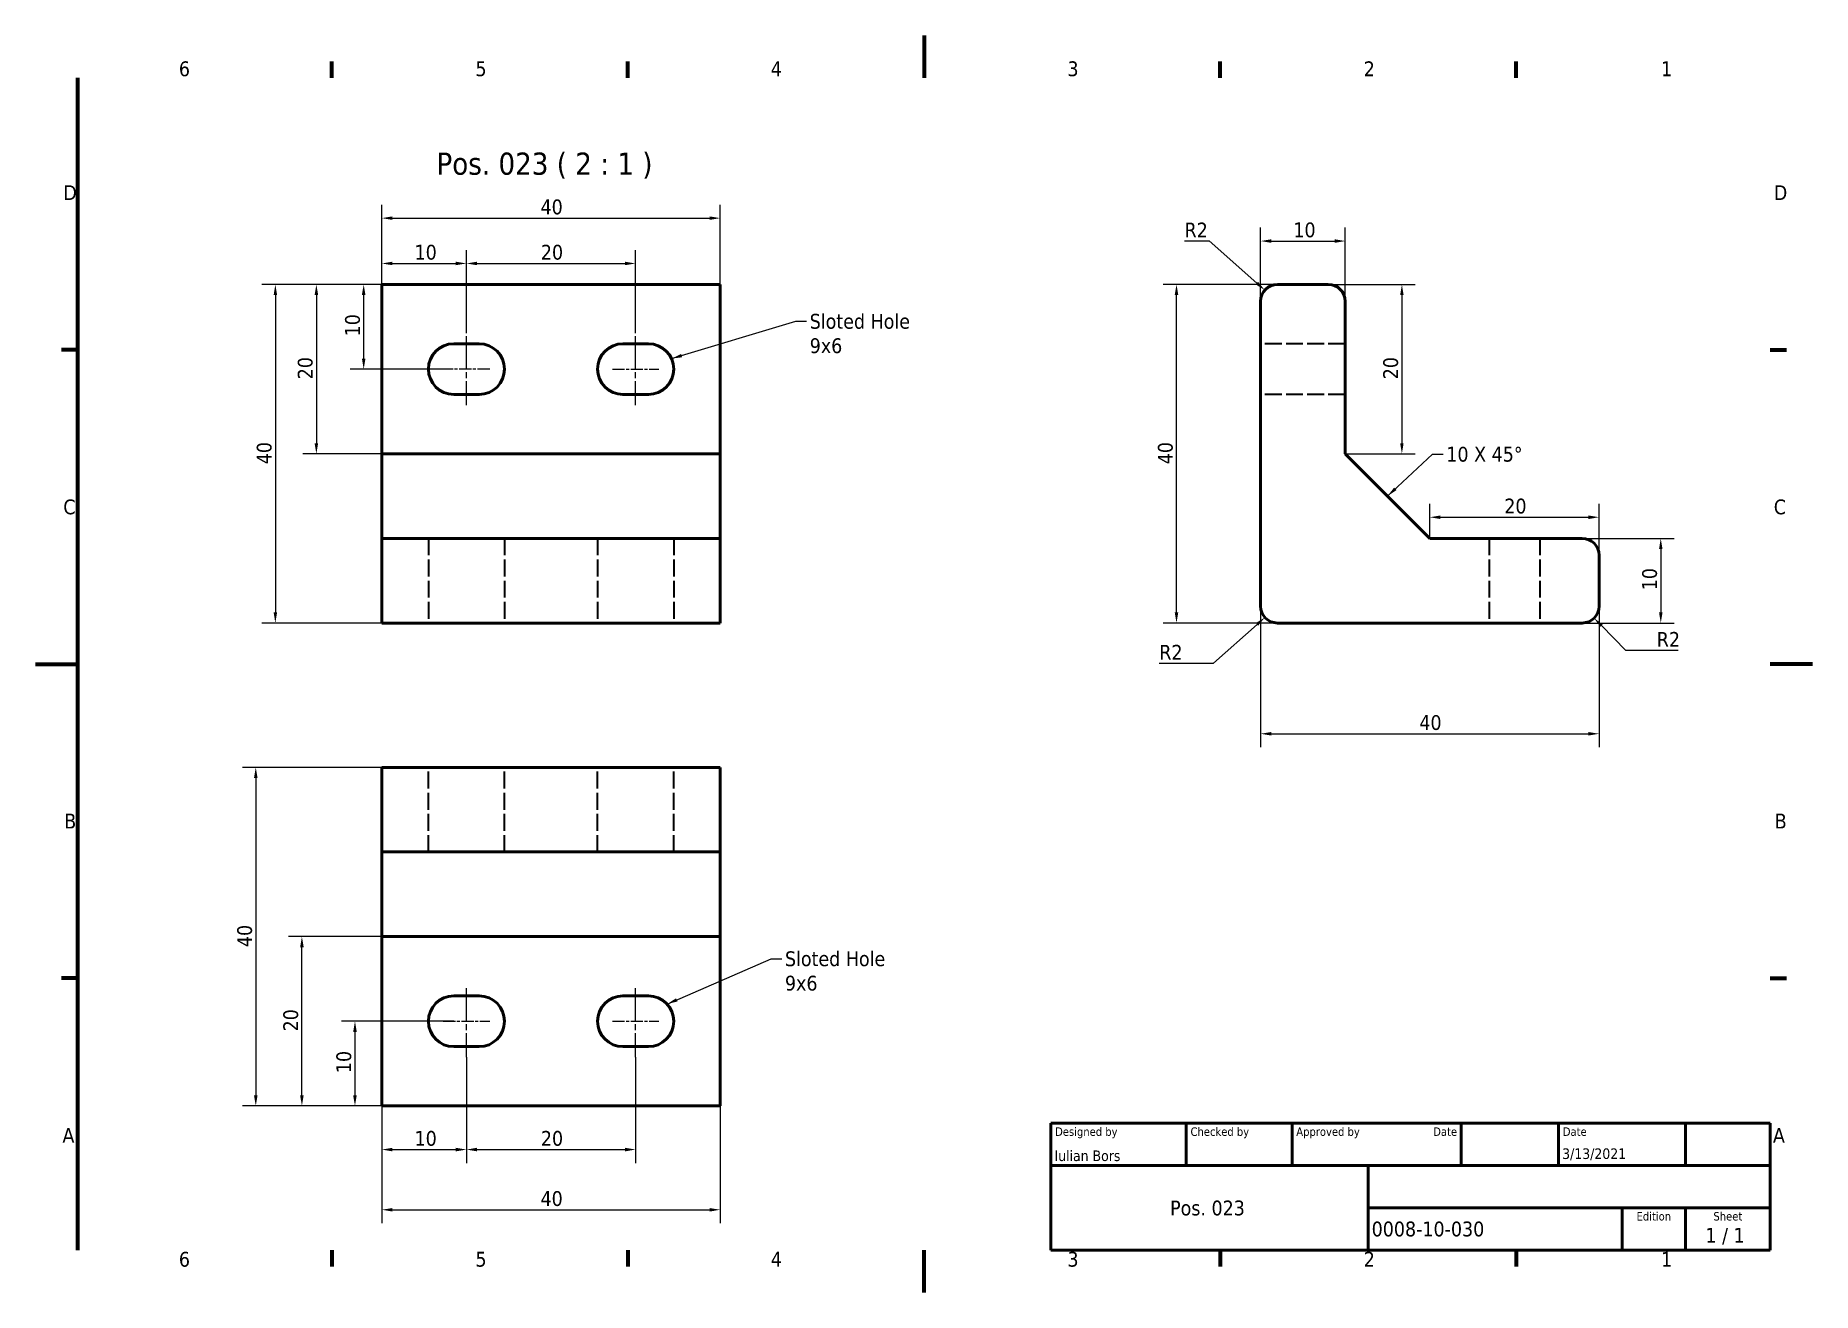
# Model space of a CAD drawing. Header units: millimetres. Extents: x 0 to 210, y 0 to 149.
import ezdxf
from ezdxf.enums import TextEntityAlignment as Align

# ---------------------------------------------------------------- set-up
doc = ezdxf.new("R2010")
doc.units = ezdxf.units.MM
doc.header["$LTSCALE"] = 0.5
doc.linetypes.add('CHAIN', pattern=[0.3543, 0.2362, -0.0295, 0.0591, -0.0295])
doc.linetypes.add('DASHED', pattern=[0.2068, 0.1655, -0.0413])
for name, color, linetype, lineweight in [('Border (ISO)', 7, 'Continuous', 70), ('Centerline (ISO)', 7, 'Continuous', 25), ('Dimension (ISO)', 7, 'Continuous', 25), ('Hidden (ISO)', 7, 'DASHED', 35), ('Symbol (ISO)', 7, 'Continuous', 25), ('Title (ISO)', 7, 'Continuous', 50), ('Visible (ISO)', 7, 'Continuous', 50)]:
    doc.layers.add(name, color=color, linetype=linetype, lineweight=lineweight)
doc.styles.add('Note Text (ISO)', font='tahoma.ttf')
doc.styles.add('Text Style39', font='tahoma.ttf')
doc.styles.add('Text Style41', font='tahoma.ttf')
doc.styles.add('Text Style45', font='tahoma.ttf')
doc.dimstyles.new('Default - Method 1b (ISO)', dxfattribs={"dimscale": 0.5, "dimtxt": 3.5, "dimasz": 2.5, "dimexe": 3.175, "dimexo": 0, "dimgap": 0.762, "dimtad": 1, "dimtoh": 1, "dimrnd": 1e-08, "dimtxsty": 'Note Text (ISO)', "dimcen": 0.09, "dimdle": 10, "dimclrd": 256, "dimclre": 256, "dimclrt": 256, "dimazin": 2, "dimtfac": 1, "dimtmove": 0, "dimatfit": 3, "dimfxl": 0, "dimtolj": 1, "dimlwd": -1, "dimlwe": -1, "dimarcsym": 0})
doc.dimstyles.new('Default - Method 1b (ISO)$7', dxfattribs={"dimscale": 0.5, "dimtxt": 3.5, "dimasz": 2.5, "dimexe": 3.175, "dimexo": 0, "dimgap": 0.762, "dimtad": 1, "dimtoh": 1, "dimrnd": 1e-08, "dimtxsty": 'Note Text (ISO)', "dimcen": 0.09, "dimdle": 10, "dimclrd": 256, "dimclre": 256, "dimclrt": 256, "dimazin": 2, "dimtfac": 1, "dimtmove": 0, "dimatfit": 3, "dimfxl": 0, "dimtolj": 1, "dimlwd": -1, "dimlwe": -1, "dimarcsym": 0})
doc.dimstyles.new('Default - Method 2b (ISO)$7', dxfattribs={"dimscale": 0.5, "dimtxt": 3.5, "dimasz": 2.5, "dimexe": 3.175, "dimexo": 0, "dimgap": 0.762, "dimtad": 1, "dimtih": 1, "dimtoh": 1, "dimrnd": 1e-08, "dimtxsty": 'Note Text (ISO)', "dimcen": 0.09, "dimdle": 10, "dimclrd": 256, "dimclre": 256, "dimclrt": 256, "dimazin": 2, "dimtfac": 1, "dimtmove": 0, "dimatfit": 3, "dimfxl": 0, "dimtolj": 1, "dimlwd": -1, "dimlwe": -1, "dimarcsym": 0})

# ---------------------------------------------------------------- blocks, each defined once
blk = doc.blocks.new('Borders Default Border')
at = {"layer": 'Border (ISO)'}
for p, q in [((70, 287), (70, 290.9)), ((140, 287), (140, 290.9)), ((280, 287), (280, 290.9)), ((350, 287), (350, 290.9)), ((10, 222.75), (6.1, 222.75)), ((410, 222.75), (413.9, 222.75)), ((10, 74.25), (6.1, 74.25)), ((410, 74.25), (413.9, 74.25)), ((70, 10), (70, 6.1)), ((140, 10), (140, 6.1)), ((280, 10), (280, 6.1)), ((350, 10), (350, 6.1))]:
    blk.add_line(p, q, dxfattribs=at)
at = {"layer": 'Border (ISO)', "flags": 128}
for points in [[(210, 297), (210, 287)], [(10, 10), (10, 287)], [(0, 148.5), (10, 148.5)], [(420, 148.5), (410, 148.5)], [(210, 0), (210, 10)]]:
    blk.add_lwpolyline(points, dxfattribs=at)
at = {"layer": 'Border (ISO)', "char_height": 3.5, "attachment_point": 7, "style": 'Note Text (ISO)'}
for s, insert in [('6', (33.88, 287.33)), ('5', (103.98, 287.33)), ('4', (173.78, 287.4)), ('3', (243.91, 287.33)), ('2', (313.94, 287.4)), ('1', (384.21, 287.4)), ('D', (6.57, 258.13)), ('D', (410.87, 258.13)), ('C', (6.56, 183.81)), ('C', (410.86, 183.81)), ('B', (6.78, 109.63)), ('B', (411.08, 109.63)), ('A', (6.36, 35.38)), ('A', (410.66, 35.38)), ('6', (33.88, 6.03)), ('5', (103.98, 6.03)), ('4', (173.78, 6.1)), ('3', (243.91, 6.03)), ('2', (313.94, 6.1)), ('1', (384.21, 6.1))]:
    blk.add_mtext(s, dxfattribs=dict(at, insert=insert))
blk = doc.blocks.new('*D5')
at = {"layer": 'Defpoints', "color": 0}
for p in [(31.48, 42.04), (40.92, 42.04), (40.92, 22.04)]:
    blk.add_point(p, dxfattribs=at)
at = {"layer": 'Dimension (ISO)'}
for p, q in [((40.92, 42.04), (29.89, 42.04)), ((31.48, 23.29), (31.48, 40.79)), ((40.92, 22.04), (29.89, 22.04))]:
    blk.add_line(p, q, dxfattribs=at)
for points in [[(31.27, 40.79), (31.69, 40.79), (31.48, 42.04)], [(31.27, 23.29), (31.69, 23.29), (31.48, 22.04)]]:
    blk.add_solid(points, dxfattribs=at)
at = {"layer": 'Dimension (ISO)', "insert": (29.28, 30.84), "char_height": 1.75, "attachment_point": 1, "rotation": 90, "style": 'Note Text (ISO)'}
blk.add_mtext('\\A1;20', dxfattribs=at)
blk = doc.blocks.new('*D6')
at = {"layer": 'Defpoints', "color": 0}
for p in [(40.92, 62.04), (26.03, 22.04), (40.92, 22.04)]:
    blk.add_point(p, dxfattribs=at)
at = {"layer": 'Dimension (ISO)'}
for p, q in [((40.92, 62.04), (24.44, 62.04)), ((26.03, 60.79), (26.03, 23.29)), ((40.92, 22.04), (24.44, 22.04))]:
    blk.add_line(p, q, dxfattribs=at)
for points in [[(25.82, 60.79), (26.24, 60.79), (26.03, 62.04)], [(25.82, 23.29), (26.24, 23.29), (26.03, 22.04)]]:
    blk.add_solid(points, dxfattribs=at)
at = {"layer": 'Dimension (ISO)', "insert": (23.83, 40.8), "char_height": 1.75, "attachment_point": 1, "rotation": 90, "style": 'Note Text (ISO)'}
blk.add_mtext('\\A1;40', dxfattribs=at)
blk = doc.blocks.new('*D7')
at = {"layer": 'Defpoints', "color": 0}
for p in [(40.92, 24.04), (80.92, 24.04), (80.92, 9.77)]:
    blk.add_point(p, dxfattribs=at)
at = {"layer": 'Dimension (ISO)'}
for p, q in [((40.92, 24.04), (40.92, 8.18)), ((80.92, 24.04), (80.92, 8.18)), ((42.17, 9.77), (79.67, 9.77))]:
    blk.add_line(p, q, dxfattribs=at)
for points in [[(42.17, 9.97), (42.17, 9.56), (40.92, 9.77)], [(79.67, 9.97), (79.67, 9.56), (80.92, 9.77)]]:
    blk.add_solid(points, dxfattribs=at)
at = {"layer": 'Dimension (ISO)', "insert": (59.68, 11.97), "char_height": 1.75, "attachment_point": 1, "style": 'Note Text (ISO)'}
blk.add_mtext('\\A1;40', dxfattribs=at)
blk = doc.blocks.new('*D8')
at = {"layer": 'Defpoints', "color": 0}
for p in [(144.78, 81.09), (184.78, 81.09), (184.78, 66.01)]:
    blk.add_point(p, dxfattribs=at)
at = {"layer": 'Dimension (ISO)'}
for p, q in [((144.78, 81.09), (144.78, 64.42)), ((184.78, 81.09), (184.78, 64.42)), ((146.03, 66.01), (183.53, 66.01))]:
    blk.add_line(p, q, dxfattribs=at)
for points in [[(146.03, 66.21), (146.03, 65.8), (144.78, 66.01)], [(183.53, 66.21), (183.53, 65.8), (184.78, 66.01)]]:
    blk.add_solid(points, dxfattribs=at)
at = {"layer": 'Dimension (ISO)', "insert": (163.54, 68.21), "char_height": 1.75, "attachment_point": 1, "style": 'Note Text (ISO)'}
blk.add_mtext('\\A1;40', dxfattribs=at)
blk = doc.blocks.new('*D9')
at = {"layer": 'Defpoints', "color": 0}
for p in [(80.92, 126.93), (40.92, 117.09), (80.92, 117.09)]:
    blk.add_point(p, dxfattribs=at)
at = {"layer": 'Dimension (ISO)'}
for p, q in [((40.92, 117.09), (40.92, 128.51)), ((80.92, 117.09), (80.92, 128.51)), ((42.17, 126.93), (79.67, 126.93))]:
    blk.add_line(p, q, dxfattribs=at)
for points in [[(42.17, 127.13), (42.17, 126.72), (40.92, 126.93)], [(79.67, 127.13), (79.67, 126.72), (80.92, 126.93)]]:
    blk.add_solid(points, dxfattribs=at)
at = {"layer": 'Dimension (ISO)', "insert": (59.68, 129.13), "char_height": 1.75, "attachment_point": 1, "style": 'Note Text (ISO)'}
blk.add_mtext('\\A1;40', dxfattribs=at)
blk = doc.blocks.new('*D10')
at = {"layer": 'Defpoints', "color": 0}
for p in [(40.92, 119.09), (33.19, 99.09), (40.92, 99.09)]:
    blk.add_point(p, dxfattribs=at)
at = {"layer": 'Dimension (ISO)'}
for p, q in [((40.92, 119.09), (31.6, 119.09)), ((33.19, 117.84), (33.19, 100.34)), ((40.92, 99.09), (31.6, 99.09))]:
    blk.add_line(p, q, dxfattribs=at)
for points in [[(32.98, 117.84), (33.4, 117.84), (33.19, 119.09)], [(32.98, 100.34), (33.4, 100.34), (33.19, 99.09)]]:
    blk.add_solid(points, dxfattribs=at)
at = {"layer": 'Dimension (ISO)', "insert": (30.99, 107.89), "char_height": 1.75, "attachment_point": 1, "rotation": 90, "style": 'Note Text (ISO)'}
blk.add_mtext('\\A1;20', dxfattribs=at)
blk = doc.blocks.new('*D11')
at = {"layer": 'Defpoints', "color": 0}
for p in [(40.92, 119.09), (28.34, 79.09), (40.92, 79.09)]:
    blk.add_point(p, dxfattribs=at)
at = {"layer": 'Dimension (ISO)'}
for p, q in [((40.92, 119.09), (26.76, 119.09)), ((28.34, 117.84), (28.34, 80.34)), ((40.92, 79.09), (26.76, 79.09))]:
    blk.add_line(p, q, dxfattribs=at)
for points in [[(28.14, 117.84), (28.55, 117.84), (28.34, 119.09)], [(28.14, 80.34), (28.55, 80.34), (28.34, 79.09)]]:
    blk.add_solid(points, dxfattribs=at)
at = {"layer": 'Dimension (ISO)', "insert": (26.14, 97.85), "char_height": 1.75, "attachment_point": 1, "rotation": 90, "style": 'Note Text (ISO)'}
blk.add_mtext('\\A1;40', dxfattribs=at)
blk = doc.blocks.new('*D12')
at = {"layer": 'Defpoints', "color": 0}
for p in [(134.84, 119.09), (146.78, 119.09), (146.78, 79.09)]:
    blk.add_point(p, dxfattribs=at)
at = {"layer": 'Dimension (ISO)'}
for p, q in [((146.78, 119.09), (133.25, 119.09)), ((134.84, 80.34), (134.84, 117.84)), ((146.78, 79.09), (133.25, 79.09))]:
    blk.add_line(p, q, dxfattribs=at)
for points in [[(134.63, 117.84), (135.05, 117.84), (134.84, 119.09)], [(134.63, 80.34), (135.05, 80.34), (134.84, 79.09)]]:
    blk.add_solid(points, dxfattribs=at)
at = {"layer": 'Dimension (ISO)', "insert": (132.64, 97.85), "char_height": 1.75, "attachment_point": 1, "rotation": 90, "style": 'Note Text (ISO)'}
blk.add_mtext('\\A1;40', dxfattribs=at)
blk = doc.blocks.new('*D13')
at = {"layer": 'Defpoints', "color": 0}
for p in [(146.78, 81.09), (145.29, 79.76)]:
    blk.add_point(p, dxfattribs=at)
at = {"layer": 'Dimension (ISO)'}
for p, q in [((139.21, 74.34), (144.36, 78.93)), ((132.81, 74.34), (139.21, 74.34))]:
    blk.add_line(p, q, dxfattribs=at)
blk.add_solid([(144.22, 79.09), (144.5, 78.78), (145.29, 79.76)], dxfattribs=at)
at = {"layer": 'Dimension (ISO)', "insert": (132.81, 76.51), "char_height": 1.75, "attachment_point": 1, "style": 'Note Text (ISO)'}
blk.add_mtext('\\A1;R2', dxfattribs=at)
blk = doc.blocks.new('*D14')
at = {"layer": 'Defpoints', "color": 0}
for p in [(182.78, 81.09), (184.19, 79.67)]:
    blk.add_point(p, dxfattribs=at)
at = {"layer": 'Dimension (ISO)'}
for p, q in [((187.94, 75.86), (185.07, 78.78)), ((194.12, 75.86), (187.94, 75.86))]:
    blk.add_line(p, q, dxfattribs=at)
blk.add_solid([(185.21, 78.93), (184.92, 78.63), (184.19, 79.67)], dxfattribs=at)
at = {"layer": 'Dimension (ISO)', "insert": (191.6, 78.03), "char_height": 1.75, "attachment_point": 1, "style": 'Note Text (ISO)'}
blk.add_mtext('\\A1;R2', dxfattribs=at)
blk = doc.blocks.new('*D15')
at = {"layer": 'Defpoints', "color": 0}
for p in [(154.78, 124.22), (144.78, 117.09), (154.78, 117.09)]:
    blk.add_point(p, dxfattribs=at)
at = {"layer": 'Dimension (ISO)'}
for p, q in [((144.78, 117.09), (144.78, 125.81)), ((146.03, 124.22), (153.53, 124.22)), ((154.78, 117.09), (154.78, 125.81))]:
    blk.add_line(p, q, dxfattribs=at)
for points in [[(146.03, 124.43), (146.03, 124.01), (144.78, 124.22)], [(153.53, 124.43), (153.53, 124.01), (154.78, 124.22)]]:
    blk.add_solid(points, dxfattribs=at)
at = {"layer": 'Dimension (ISO)', "insert": (148.65, 126.42), "char_height": 1.75, "attachment_point": 1, "style": 'Note Text (ISO)'}
blk.add_mtext('\\A1;10', dxfattribs=at)
blk = doc.blocks.new('*D16')
at = {"layer": 'Defpoints', "color": 0}
for p in [(182.78, 89.09), (182.78, 79.09), (192.07, 79.09)]:
    blk.add_point(p, dxfattribs=at)
at = {"layer": 'Dimension (ISO)'}
for p, q in [((182.78, 89.09), (193.66, 89.09)), ((192.07, 87.84), (192.07, 80.34)), ((182.78, 79.09), (193.66, 79.09))]:
    blk.add_line(p, q, dxfattribs=at)
for points in [[(191.87, 87.84), (192.28, 87.84), (192.07, 89.09)], [(191.87, 80.34), (192.28, 80.34), (192.07, 79.09)]]:
    blk.add_solid(points, dxfattribs=at)
at = {"layer": 'Dimension (ISO)', "insert": (189.87, 82.96), "char_height": 1.75, "attachment_point": 1, "rotation": 90, "style": 'Note Text (ISO)'}
blk.add_mtext('\\A1;10', dxfattribs=at)
blk = doc.blocks.new('*D17')
at = {"layer": 'Defpoints', "color": 0}
for p in [(145.28, 118.42), (146.78, 117.09)]:
    blk.add_point(p, dxfattribs=at)
at = {"layer": 'Dimension (ISO)'}
for p, q in [((135.79, 124.24), (138.69, 124.24)), ((138.69, 124.24), (144.35, 119.25))]:
    blk.add_line(p, q, dxfattribs=at)
blk.add_solid([(144.48, 119.4), (144.21, 119.09), (145.28, 118.42)], dxfattribs=at)
at = {"layer": 'Dimension (ISO)', "insert": (135.79, 126.4), "char_height": 1.75, "attachment_point": 1, "style": 'Note Text (ISO)'}
blk.add_mtext('\\A1;R2', dxfattribs=at)
blk = doc.blocks.new('*D18')
at = {"layer": 'Defpoints', "color": 0}
for p in [(184.78, 91.59), (164.78, 89.09), (184.78, 87.09)]:
    blk.add_point(p, dxfattribs=at)
at = {"layer": 'Dimension (ISO)'}
for p, q in [((164.78, 89.09), (164.78, 93.18)), ((184.78, 87.09), (184.78, 93.18)), ((166.03, 91.59), (183.53, 91.59))]:
    blk.add_line(p, q, dxfattribs=at)
for points in [[(166.03, 91.8), (166.03, 91.38), (164.78, 91.59)], [(183.53, 91.8), (183.53, 91.38), (184.78, 91.59)]]:
    blk.add_solid(points, dxfattribs=at)
at = {"layer": 'Dimension (ISO)', "insert": (173.58, 93.79), "char_height": 1.75, "attachment_point": 1, "style": 'Note Text (ISO)'}
blk.add_mtext('\\A1;20', dxfattribs=at)
blk = doc.blocks.new('*D19')
at = {"layer": 'Defpoints', "color": 0}
for p in [(152.78, 119.09), (154.78, 99.09), (161.48, 99.09)]:
    blk.add_point(p, dxfattribs=at)
at = {"layer": 'Dimension (ISO)'}
for p, q in [((152.78, 119.09), (163.06, 119.09)), ((161.48, 117.84), (161.48, 100.34)), ((154.78, 99.09), (163.06, 99.09))]:
    blk.add_line(p, q, dxfattribs=at)
for points in [[(161.27, 117.84), (161.68, 117.84), (161.48, 119.09)], [(161.27, 100.34), (161.68, 100.34), (161.48, 99.09)]]:
    blk.add_solid(points, dxfattribs=at)
at = {"layer": 'Dimension (ISO)', "insert": (159.27, 107.89), "char_height": 1.75, "attachment_point": 1, "rotation": 90, "style": 'Note Text (ISO)'}
blk.add_mtext('\\A1;20', dxfattribs=at)
blk = doc.blocks.new('*D20')
at = {"layer": 'Defpoints', "color": 0}
for p in [(50.92, 121.57), (40.92, 117.09), (50.92, 113.34)]:
    blk.add_point(p, dxfattribs=at)
at = {"layer": 'Dimension (ISO)'}
for p, q in [((40.92, 117.09), (40.92, 123.16)), ((50.92, 113.34), (50.92, 123.16)), ((42.17, 121.57), (49.67, 121.57))]:
    blk.add_line(p, q, dxfattribs=at)
for points in [[(42.17, 121.78), (42.17, 121.37), (40.92, 121.57)], [(49.67, 121.78), (49.67, 121.37), (50.92, 121.57)]]:
    blk.add_solid(points, dxfattribs=at)
at = {"layer": 'Dimension (ISO)', "insert": (44.79, 123.78), "char_height": 1.75, "attachment_point": 1, "style": 'Note Text (ISO)'}
blk.add_mtext('\\A1;10', dxfattribs=at)
blk = doc.blocks.new('*D21')
at = {"layer": 'Defpoints', "color": 0}
for p in [(70.92, 121.57), (50.92, 113.34), (70.92, 113.34)]:
    blk.add_point(p, dxfattribs=at)
at = {"layer": 'Dimension (ISO)'}
for p, q in [((50.92, 113.34), (50.92, 123.16)), ((70.92, 113.34), (70.92, 123.16)), ((52.17, 121.57), (69.67, 121.57))]:
    blk.add_line(p, q, dxfattribs=at)
for points in [[(52.17, 121.78), (52.17, 121.37), (50.92, 121.57)], [(69.67, 121.78), (69.67, 121.37), (70.92, 121.57)]]:
    blk.add_solid(points, dxfattribs=at)
at = {"layer": 'Dimension (ISO)', "insert": (59.72, 123.78), "char_height": 1.75, "attachment_point": 1, "style": 'Note Text (ISO)'}
blk.add_mtext('\\A1;20', dxfattribs=at)
blk = doc.blocks.new('*D22')
at = {"layer": 'Defpoints', "color": 0}
for p in [(38.78, 119.09), (40.92, 119.09), (48.17, 109.09)]:
    blk.add_point(p, dxfattribs=at)
at = {"layer": 'Dimension (ISO)'}
for p, q in [((40.92, 119.09), (37.19, 119.09)), ((38.78, 110.34), (38.78, 117.84)), ((48.17, 109.09), (37.19, 109.09))]:
    blk.add_line(p, q, dxfattribs=at)
for points in [[(38.57, 117.84), (38.99, 117.84), (38.78, 119.09)], [(38.57, 110.34), (38.99, 110.34), (38.78, 109.09)]]:
    blk.add_solid(points, dxfattribs=at)
at = {"layer": 'Dimension (ISO)', "insert": (36.58, 112.96), "char_height": 1.75, "attachment_point": 1, "rotation": 90, "style": 'Note Text (ISO)'}
blk.add_mtext('\\A1;10', dxfattribs=at)
blk = doc.blocks.new('*D23')
at = {"layer": 'Defpoints', "color": 0}
for p in [(50.92, 27.79), (40.92, 24.04), (50.92, 16.88)]:
    blk.add_point(p, dxfattribs=at)
at = {"layer": 'Dimension (ISO)'}
for p, q in [((50.92, 27.79), (50.92, 15.29)), ((40.92, 24.04), (40.92, 15.29)), ((42.17, 16.88), (49.67, 16.88))]:
    blk.add_line(p, q, dxfattribs=at)
for points in [[(42.17, 17.09), (42.17, 16.67), (40.92, 16.88)], [(49.67, 17.09), (49.67, 16.67), (50.92, 16.88)]]:
    blk.add_solid(points, dxfattribs=at)
at = {"layer": 'Dimension (ISO)', "insert": (44.79, 19.08), "char_height": 1.75, "attachment_point": 1, "style": 'Note Text (ISO)'}
blk.add_mtext('\\A1;10', dxfattribs=at)
blk = doc.blocks.new('*D24')
at = {"layer": 'Defpoints', "color": 0}
for p in [(50.92, 27.79), (70.92, 27.79), (70.92, 16.88)]:
    blk.add_point(p, dxfattribs=at)
at = {"layer": 'Dimension (ISO)'}
for p, q in [((50.92, 27.79), (50.92, 15.29)), ((70.92, 27.79), (70.92, 15.29)), ((52.17, 16.88), (69.67, 16.88))]:
    blk.add_line(p, q, dxfattribs=at)
for points in [[(52.17, 17.09), (52.17, 16.67), (50.92, 16.88)], [(69.67, 17.09), (69.67, 16.67), (70.92, 16.88)]]:
    blk.add_solid(points, dxfattribs=at)
at = {"layer": 'Dimension (ISO)', "insert": (59.72, 19.08), "char_height": 1.75, "attachment_point": 1, "style": 'Note Text (ISO)'}
blk.add_mtext('\\A1;20', dxfattribs=at)
blk = doc.blocks.new('*D25')
at = {"layer": 'Defpoints', "color": 0}
for p in [(49.42, 32.04), (37.75, 22.04), (40.92, 22.04)]:
    blk.add_point(p, dxfattribs=at)
at = {"layer": 'Dimension (ISO)'}
for p, q in [((49.42, 32.04), (36.16, 32.04)), ((37.75, 30.79), (37.75, 23.29)), ((40.92, 22.04), (36.16, 22.04))]:
    blk.add_line(p, q, dxfattribs=at)
for points in [[(37.54, 30.79), (37.96, 30.79), (37.75, 32.04)], [(37.54, 23.29), (37.96, 23.29), (37.75, 22.04)]]:
    blk.add_solid(points, dxfattribs=at)
at = {"layer": 'Dimension (ISO)', "insert": (35.55, 25.91), "char_height": 1.75, "attachment_point": 1, "rotation": 90, "style": 'Note Text (ISO)'}
blk.add_mtext('\\A1;10', dxfattribs=at)
blk = doc.blocks.new('Title Blocks I.A.B')
at = {"layer": 'Title (ISO)'}
for p, q in [((270.07, 130), (100.07, 130)), ((100.07, 130), (100.07, 100)), ((132.07, 120), (132.07, 130)), ((157.07, 120), (157.07, 130)), ((197.07, 120), (197.07, 130)), ((220.07, 120), (220.07, 130)), ((250.07, 120), (250.07, 130)), ((270.07, 100), (270.07, 130)), ((100.07, 120), (270.07, 120)), ((175.07, 120), (175.07, 100)), ((270.07, 110), (175.07, 110)), ((235.07, 100), (235.07, 110)), ((250.07, 100), (250.07, 110)), ((100.07, 100), (270.07, 100))]:
    blk.add_line(p, q, dxfattribs=at)
at = {"layer": 'Title (ISO)', "style": 'Text Style41'}
for s, p in [('Designed by', (101.07, 129)), ('Checked by', (133.07, 129)), ('Approved by', (158.07, 129)), ('Date', (221.07, 129))]:
    blk.add_text(s, height=2, dxfattribs=at).set_placement(p, align=Align.TOP_LEFT)
blk.add_text('Date', height=2, dxfattribs=at).set_placement((196.07, 129), align=Align.TOP_RIGHT)
for s, p in [('Edition', (242.57, 109)), ('Sheet', (260.07, 109))]:
    blk.add_text(s, height=2, dxfattribs=at).set_placement(p, align=Align.TOP_CENTER)
at = {"layer": 'Title (ISO)', "style": 'Note Text (ISO)'}
blk.add_text('1 / 1 ', height=3.5, dxfattribs=at).set_placement((260.07, 103.5), align=Align.MIDDLE_CENTER)
at = {"layer": 'Title (ISO)'}
for tag, p, height, style in [('AUTHOR_001', (100.92, 121.05), 2.5, 'Text Style39'), ('CREATION_DATE_001', (220.91, 121.54), 2.5, 'Text Style39'), ('COMPANY_001', (128.24, 108.21), 3.5, 'Note Text (ISO)'), ('PART_NUMBER_001', (175.88, 103.25), 3.5, 'Note Text (ISO)')]:
    blk.add_attdef(tag, p, '', height=height, dxfattribs=dict(at, style=style))
at = {"layer": 'Title (ISO)', "style": 'Text Style39'}
for tag, p in [('CHECKED_BY', (133.07, 121)), ('ENG_APPROVED_BY', (158.07, 121))]:
    blk.add_attdef(tag, text='', height=2.5, dxfattribs=at).set_placement(p, align=Align.BOTTOM_LEFT)
blk.add_attdef('ENG_APPROVAL_DATE', text='', height=2.5, dxfattribs=at).set_placement((196.07, 121), align=Align.BOTTOM_RIGHT)
at = {"layer": 'Title (ISO)', "style": 'Note Text (ISO)'}
for tag, p in [('TITLE', (222.57, 115)), ('REVISION_NUMBER', (242.57, 103.5))]:
    blk.add_attdef(tag, text='', height=3.5, dxfattribs=at).set_placement(p, align=Align.MIDDLE_CENTER)

msp = doc.modelspace()

# ---------------------------------------------------------------- linework, layer by layer
at = {"layer": 'Centerline (ISO)', "linetype": 'CHAIN', "ltscale": 23.990969}
for p, q in [((50.924, 104.844), (50.924, 113.344)), ((70.924, 104.844), (70.924, 113.344)), ((50.924, 27.789), (50.924, 36.289)), ((70.924, 27.789), (70.924, 36.289))]:
    msp.add_line(p, q, dxfattribs=at)
at = {"layer": 'Centerline (ISO)', "linetype": 'CHAIN', "ltscale": 12.223182}
for p, q in [((53.674, 109.094), (48.174, 109.094)), ((68.174, 109.094), (73.674, 109.094)), ((48.174, 32.039), (53.674, 32.039)), ((68.174, 32.039), (73.674, 32.039))]:
    msp.add_line(p, q, dxfattribs=at)
at = {"layer": 'Hidden (ISO)', "ltscale": 24.17795}
for p, q in [((154.783, 112.094), (144.783, 112.094)), ((154.783, 106.094), (144.783, 106.094)), ((46.424, 89.094), (46.424, 79.094)), ((55.424, 89.094), (55.424, 79.094)), ((66.424, 89.094), (66.424, 79.094)), ((75.424, 89.094), (75.424, 79.094)), ((171.783, 89.094), (171.783, 79.094)), ((177.783, 89.094), (177.783, 79.094)), ((46.424, 52.039), (46.424, 62.039)), ((55.424, 52.039), (55.424, 62.039)), ((66.424, 52.039), (66.424, 62.039)), ((75.424, 52.039), (75.424, 62.039))]:
    msp.add_line(p, q, dxfattribs=at)
at = {"layer": 'Visible (ISO)'}
for p, q in [((40.924, 117.094), (40.924, 119.094)), ((80.924, 119.094), (40.924, 119.094)), ((80.924, 119.094), (80.924, 117.094)), ((146.783, 119.094), (152.783, 119.094)), ((40.924, 117.094), (40.924, 99.094)), ((80.924, 117.094), (80.924, 99.094)), ((144.783, 81.094), (144.783, 117.094)), ((154.783, 117.094), (154.783, 99.094)), ((49.424, 112.094), (52.424, 112.094)), ((69.424, 112.094), (72.424, 112.094)), ((52.424, 106.094), (49.424, 106.094)), ((72.424, 106.094), (69.424, 106.094)), ((40.924, 99.094), (40.924, 89.094)), ((80.924, 99.094), (40.924, 99.094)), ((80.924, 89.094), (80.924, 99.094)), ((154.783, 99.094), (164.783, 89.094)), ((80.924, 89.094), (40.924, 89.094)), ((40.924, 87.094), (40.924, 89.094)), ((80.924, 89.094), (80.924, 87.094)), ((164.783, 89.094), (182.783, 89.094)), ((40.924, 87.094), (40.924, 81.094)), ((80.924, 87.094), (80.924, 81.094)), ((184.783, 87.094), (184.783, 81.094)), ((40.924, 79.094), (40.924, 81.094)), ((80.924, 81.094), (80.924, 79.094)), ((40.924, 79.094), (80.924, 79.094)), ((182.783, 79.094), (146.783, 79.094)), ((40.924, 60.039), (40.924, 62.039)), ((80.924, 62.039), (40.924, 62.039)), ((80.924, 62.039), (80.924, 60.039)), ((40.924, 60.039), (40.924, 54.039)), ((80.924, 60.039), (80.924, 54.039)), ((40.924, 52.039), (40.924, 54.039)), ((80.924, 54.039), (80.924, 52.039)), ((40.924, 52.039), (80.924, 52.039)), ((40.924, 52.039), (40.924, 42.039)), ((80.924, 42.039), (80.924, 52.039)), ((40.924, 42.039), (40.924, 24.039)), ((40.924, 42.039), (80.924, 42.039)), ((80.924, 42.039), (80.924, 24.039)), ((49.424, 35.039), (52.424, 35.039)), ((69.424, 35.039), (72.424, 35.039)), ((52.424, 29.039), (49.424, 29.039)), ((72.424, 29.039), (69.424, 29.039)), ((40.924, 22.039), (40.924, 24.039)), ((80.924, 24.039), (80.924, 22.039)), ((40.924, 22.039), (80.924, 22.039))]:
    msp.add_line(p, q, dxfattribs=at)
for centre, radius, start, end in [((146.783, 117.094), 2, 90, 180), ((152.783, 117.094), 2, 0, 90), ((49.424, 109.094), 3, 90, 270), ((52.424, 109.094), 3, 270, 90), ((69.424, 109.094), 3, 90, 270), ((72.424, 109.094), 3, 270, 90), ((182.783, 87.094), 2, 0, 90), ((146.783, 81.094), 2, 180, 270), ((182.783, 81.094), 2, 270, 0), ((49.424, 32.039), 3, 90, 270), ((52.424, 32.039), 3, 270, 90), ((69.424, 32.039), 3, 90, 270), ((72.424, 32.039), 3, 270, 90)]:
    msp.add_arc(centre, radius, start, end, dxfattribs=at)

# ---------------------------------------------------------------- block references
at = {"xscale": 0.5, "yscale": 0.5, "zscale": 0.5}
msp.add_blockref('Borders Default Border', (0, 0), dxfattribs=at)
msp.add_blockref('Title Blocks I.A.B', (69.964, -45), dxfattribs=at).add_auto_attribs({'PART_NUMBER_001': '0008-10-030', 'COMPANY_001': 'Pos. 023', 'AUTHOR_001': 'Iulian Bors', 'CREATION_DATE_001': '3/13/2021'})

# ---------------------------------------------------------------- texts
at = {"layer": 'Symbol (ISO)'}
for s, insert, char_height, attachment_point, style in [('Pos. 023 ( 2 : 1 )', (47.383, 131.582), 2.62, 7, 'Text Style45'), ('10 X 45°', (166.73, 99.912), 1.75, 1, 'Note Text (ISO)')]:
    msp.add_mtext(s, dxfattribs=dict(at, insert=insert, char_height=char_height, attachment_point=attachment_point, style=style))
at = {"layer": 'Symbol (ISO)', "char_height": 1.75, "width": 12.09826, "attachment_point": 1, "line_spacing_factor": 0.987884, "style": 'Note Text (ISO)'}
for insert in [(91.494, 115.613), (88.567, 40.301)]:
    msp.add_mtext('\\fTahoma|b0|i0;Sloted Hole\\P\\fTahoma|b0|i0;9x6', dxfattribs=dict(at, insert=insert))

# ---------------------------------------------------------------- dimensions: what is measured, and where the dimension line sits
at = {"layer": 'Dimension (ISO)'}
for base, p1, p2, angle, picture, middle in [((80.924, 126.926), (40.924, 117.094), (80.924, 117.094), 180, '*D9', (60.924, 126.926)), ((50.924, 121.575), (40.924, 117.094), (50.924, 113.344), 180, '*D20', (45.924, 121.575)), ((70.924, 121.575), (50.924, 113.344), (70.924, 113.344), 180, '*D21', (60.924, 121.575)), ((28.345, 79.094), (40.924, 119.094), (40.924, 79.094), 90, '*D11', (28.345, 99.094)), ((33.189, 99.094), (40.924, 119.094), (40.924, 99.094), 90, '*D10', (33.189, 109.094)), ((38.779, 119.094), (48.174, 109.094), (40.924, 119.094), 90, '*D22', (38.779, 114.094)), ((134.839, 119.094), (146.783, 79.094), (146.783, 119.094), 90, '*D12', (134.839, 99.094)), ((161.476, 99.094), (152.783, 119.094), (154.783, 99.094), 270, '*D19', (161.476, 109.094)), ((184.783, 91.589), (164.783, 89.094), (184.783, 87.094), 180, '*D18', (174.783, 91.589)), ((192.074, 79.094), (182.783, 89.094), (182.783, 79.094), 270, '*D16', (192.074, 84.094)), ((26.032, 22.039), (40.924, 62.039), (40.924, 22.039), 90, '*D6', (26.032, 42.039)), ((31.481, 42.039), (40.924, 22.039), (40.924, 42.039), 270, '*D5', (31.481, 32.039)), ((37.751, 22.039), (49.424, 32.039), (40.924, 22.039), 270, '*D25', (37.751, 27.039)), ((50.924, 16.881), (40.924, 24.039), (50.924, 27.789), 180, '*D23', (45.924, 16.881)), ((70.924, 16.881), (50.924, 27.789), (70.924, 27.789), 180, '*D24', (60.924, 16.881)), ((80.924, 9.765), (40.924, 24.039), (80.924, 24.039), 180, '*D7', (60.924, 9.765))]:
    dim = msp.add_linear_dim(base=base, p1=p1, p2=p2, angle=angle, dimstyle='Default - Method 1b (ISO)', override={"dimgap": 0.762, "dimtoh": 0, "dimdec": 2, "dimtol": 0, "dimlim": 0, "dimtp": 0, "dimtm": 0, "dimtdec": 2, "dimtofl": 0, "dimatfit": 1}, dxfattribs=at)
    dim.commit()
    dim.dimension.update_dxf_attribs({"geometry": picture, "text_midpoint": middle, "dimtype": 160})
for center, mpoint, picture, middle in [((146.783, 117.094), (145.284, 118.418), '*D17', (137.049, 124.237)), ((146.783, 81.094), (145.291, 79.763), '*D13', (134.072, 74.339)), ((182.783, 81.094), (184.188, 79.67), '*D14', (192.858, 75.864))]:
    dim = msp.add_radius_dim(center=center, mpoint=mpoint, dimstyle='Default - Method 1b (ISO)', override={"dimgap": 0.762, "dimtih": 1, "dimdec": 2, "dimlfac": 1, "dimcen": 0, "dimtol": 0, "dimlim": 0, "dimtp": 0, "dimtm": 0, "dimtdec": 2, "dimtofl": 0}, dxfattribs=at)
    dim.commit()
    dim.dimension.update_dxf_attribs({"geometry": picture, "text_midpoint": middle, "dimtype": 164})
for base, p1, p2, picture, middle in [((154.783, 124.221), (144.783, 117.094), (154.783, 117.094), '*D15', (149.783, 124.221)), ((184.783, 66.006), (144.783, 81.094), (184.783, 81.094), '*D8', (164.783, 66.006))]:
    dim = msp.add_linear_dim(base=base, p1=p1, p2=p2, dimstyle='Default - Method 1b (ISO)', override={"dimgap": 0.762, "dimtoh": 0, "dimdec": 2, "dimtol": 0, "dimlim": 0, "dimtp": 0, "dimtm": 0, "dimtdec": 2, "dimtofl": 0, "dimatfit": 1}, dxfattribs=at)
    dim.commit()
    dim.dimension.update_dxf_attribs({"geometry": picture, "text_midpoint": middle, "dimtype": 160})

# ---------------------------------------------------------------- leaders
at = {"layer": 'Symbol (ISO)', "annotation_type": 0, "has_hookline": 1, "hookline_direction": 0}
for points, dimstyle, text_width in [([(75.158, 110.328), (89.863, 114.738), (91.113, 114.738)], 'Default - Method 1b (ISO)$7', 11.948), ([(159.783, 94.094), (165.099, 99.037), (166.349, 99.037)], 'Default - Method 2b (ISO)$7', 8.906), ([(74.634, 34.068), (86.936, 39.426), (88.186, 39.426)], 'Default - Method 1b (ISO)$7', 11.948)]:
    msp.add_leader(points, dimstyle=dimstyle, override={"dimtad": 0}, dxfattribs=dict(at, text_width=text_width))

doc.saveas('drawing.dxf')
